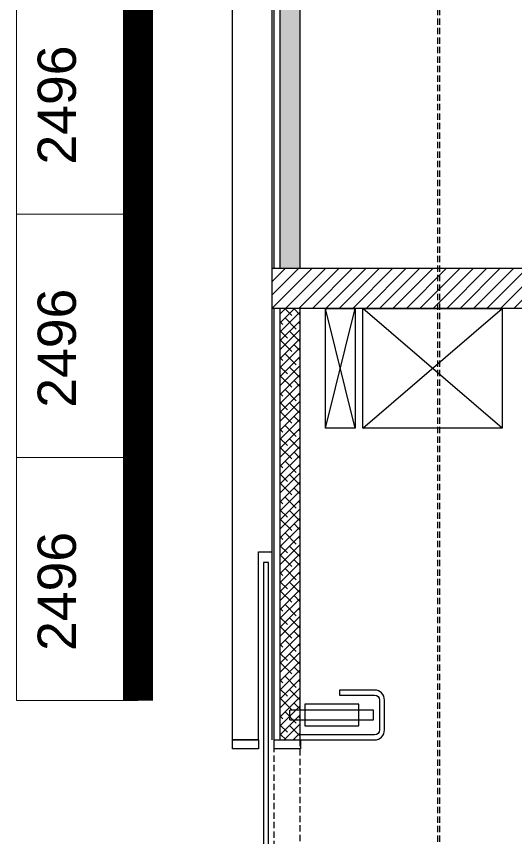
# Model space of a CAD drawing. Header units: millimetres. Extents: x 1478096 to 1808313, y 619971 to 762366.
# Drawn here: x 1639718 to 1642222, y 704150 to 708267 of the extents above; entities that cross this region are included whole.
import ezdxf

# ---------------------------------------------------------------- set-up
doc = ezdxf.new("R2010")
doc.units = ezdxf.units.MM
doc.header["$LTSCALE"] = 10
doc.linetypes.add('CONTINOUS', pattern=[0])
doc.linetypes.add('HIDDEN2', pattern=[4.7625, 3.175, -1.5875])
for name, color, linetype in [('A-HATCH-BLOQUE', 241, 'Continuous'), ('A-HATCH-DURLOCK', 252, 'Continuous'), ('DC-ARQ-CARPINTERIAS', 7, 'Continuous'), ('DC-ARQ-CHAPA', 7, 'Continuous'), ('DC-ARQ-CORDON', 210, 'Continuous'), ('DC-ARQ-EQUIP. FIJO', 41, 'Continuous'), ('DC-ARQ-MURO BLOQUE', 181, 'Continuous'), ('DC-ARQ-MURO SUPERBOARD', 2, 'Continuous'), ('DC-ARQ-PAINEL DURLOCK RF', 40, 'Continuous'), ('Fondos', 250, 'Continuous')]:
    doc.layers.add(name, color=color, linetype=linetype)
doc.layers.add('BLOQUES', color=7, linetype='Continuous', lineweight=0)
doc.styles.get("Standard").update_dxf_attribs({"font": 'ARIAL.TTF'})
pattern_1 = [(225, (3172020.15, 1376323.114), (22.4506403, -22.4506403), []), (315, (3172020.15, 1376323.114), (67.3519209, -22.4506403), [79.375, -47.625])]

msp = doc.modelspace()

# ---------------------------------------------------------------- hatches: boundary and pattern name
at = {"layer": 'A-HATCH-BLOQUE'}
h = msp.add_hatch(dxfattribs=at)
h.set_pattern_fill('ANSI31', color=256, scale=15, angle=180)
h.set_pattern_definition([(225, (3172020.15, 1376323.114), (33.6759605, -33.6759605), [])])
h.paths.add_polyline_path([(1642286.289, 706802.255), (1642286.289, 707002.255), (1641001.817, 707002.255), (1641001.817, 706802.255)])
h.paths.add_polyline_path([(1648931.484, 706802.259), (1648931.484, 706382.877), (1649131.484, 706382.877), (1649131.484, 707584.271), (1648931.485, 707584.271), (1648931.484, 707002.259), (1648931.484, 707002.259), (1647241.807, 707002.256), (1647241.807, 706802.256)])
h.paths.add_polyline_path([(1645436.289, 706802.255), (1645641.807, 706802.255), (1645641.807, 707002.255), (1645436.289, 707002.255)])
at = {"layer": 'A-HATCH-DURLOCK'}
h = msp.add_hatch(dxfattribs=at)
h.set_pattern_fill('ANSI38', color=256, scale=10, angle=180)
h.set_pattern_definition(pattern_1)
h.paths.add_polyline_path([(1641041.814, 707002.255), (1641141.814, 707002.255), (1641141.815, 734936.986), (1641041.815, 734936.986)])
h = msp.add_hatch(dxfattribs=at)
h.set_pattern_fill('ANSI38', color=256, scale=10, angle=180)
h.set_pattern_definition(pattern_1)
h.paths.add_polyline_path([(1641041.817, 704639.881), (1641141.814, 704639.881), (1641141.814, 706802.255), (1641041.817, 706802.255)])

# ---------------------------------------------------------------- linework, layer by layer
at = {"layer": 'BLOQUES', "color": 250}
for points in [[(1640327.985, 708494.073), (1639718.386, 708494.073), (1639718.386, 707274.873), (1640327.985, 707274.873)], [(1640327.985, 707274.873), (1639718.386, 707274.873), (1639718.386, 706055.674), (1640327.985, 706055.674)], [(1640327.985, 706055.674), (1639718.386, 706055.674), (1639718.386, 704836.474), (1640327.985, 704836.474)]]:
    msp.add_lwpolyline(points, close=True, dxfattribs=at)
at = {"layer": 'DC-ARQ-CARPINTERIAS'}
for p, q in [((1640932.631, 704639.881), (1640932.631, 705582.548)), ((1640932.631, 705582.548), (1641001.817, 705582.548)), ((1641510.213, 704789.421), (1641090.213, 704789.421)), ((1641090.216, 704739.421), (1641090.216, 704789.421)), ((1641435.213, 704819.421), (1641165.213, 704819.421)), ((1641165.213, 704819.421), (1641165.213, 704709.421)), ((1641435.213, 704709.421), (1641435.213, 704819.421)), ((1641510.213, 704739.421), (1641510.213, 704789.421)), ((1641090.213, 704739.421), (1641510.213, 704739.421)), ((1641165.213, 704709.421), (1641435.213, 704709.421))]:
    msp.add_line(p, q, dxfattribs=at)
for points in [[(1640983.015, 705528.603), (1640958.015, 705528.603), (1640958.015, 703878.603), (1640983.015, 703878.603)], [(1640932.631, 704595.36), (1640801.927, 704595.36), (1640801.927, 704639.881), (1640932.631, 704639.881)], [(1641142.521, 704595.36), (1641011.817, 704595.36), (1641011.817, 704639.881), (1641142.521, 704639.881)]]:
    msp.add_lwpolyline(points, close=True, dxfattribs=at)
msp.add_lwpolyline([(1641339.472, 704864.421), (1641514.472, 704864.421, -0.41421356), (1641539.472, 704839.421), (1641539.472, 704689.421, -0.41421356), (1641514.472, 704664.421), (1641139.472, 704664.421), (1641139.472, 704639.421), (1641514.472, 704639.421, 0.41421356), (1641564.472, 704689.421), (1641564.472, 704839.421, 0.41421356), (1641514.472, 704889.421), (1641339.472, 704889.421)], format="xyb", close=True, dxfattribs=at)
at = {"layer": 'DC-ARQ-CARPINTERIAS', "linetype": 'HIDDEN2'}
msp.add_lwpolyline([(1641139.472, 703053.603), (1641011.817, 703053.603), (1641011.817, 704639.881), (1641139.472, 704639.881)], close=True, dxfattribs=at)
at = {"layer": 'DC-ARQ-CHAPA'}
for p, q in [((1641011.817, 707002.255), (1641011.817, 734936.985)), ((1641041.817, 707002.255), (1641041.817, 734936.985)), ((1641011.817, 704639.881), (1641011.817, 706802.255)), ((1641041.817, 704639.881), (1641041.817, 706802.255)), ((1641011.817, 704639.881), (1641041.817, 704639.881))]:
    msp.add_line(p, q, dxfattribs=at)
at = {"layer": 'DC-ARQ-CORDON'}
for p, q in [((1641001.817, 704639.881), (1641001.817, 734936.985)), ((1640801.927, 704639.881), (1640801.836, 732286.985)), ((1640932.631, 704639.881), (1640801.927, 704639.881))]:
    msp.add_line(p, q, dxfattribs=at)
at = {"layer": 'DC-ARQ-EQUIP. FIJO'}
for p, q in [((1641268.192, 706202.251), (1641418.192, 706802.251)), ((1641418.192, 706202.251), (1641268.192, 706802.251)), ((1641455.326, 706202.251), (1642155.326, 706802.251)), ((1642155.326, 706202.251), (1641455.326, 706802.251))]:
    msp.add_line(p, q, dxfattribs=at)
for points in [[(1641268.192, 706202.251), (1641268.192, 706802.251), (1641418.192, 706802.251), (1641418.192, 706202.251)], [(1641455.326, 706202.251), (1641455.326, 706802.251), (1642155.326, 706802.251), (1642155.326, 706202.251)]]:
    msp.add_lwpolyline(points, close=True, dxfattribs=at)
at = {"layer": 'DC-ARQ-MURO BLOQUE'}
for p, q in [((1642286.289, 707002.255), (1641001.817, 707002.255)), ((1642286.289, 706802.255), (1641001.817, 706802.255))]:
    msp.add_line(p, q, dxfattribs=at)
at = {"layer": 'DC-ARQ-MURO SUPERBOARD', "linetype": 'HIDDEN2'}
for p, q in [((1641831.816, 674744.562), (1641831.809, 735136.985)), ((1641841.816, 674744.562), (1641841.809, 735136.985))]:
    msp.add_line(p, q, dxfattribs=at)
at = {"layer": 'DC-ARQ-PAINEL DURLOCK RF'}
for p, q in [((1641041.814, 707002.255), (1641041.815, 734936.986)), ((1641141.814, 707002.255), (1641141.815, 734936.986)), ((1641141.814, 707002.255), (1641041.814, 707002.255)), ((1641041.814, 704639.881), (1641041.814, 706802.255)), ((1641141.814, 704639.881), (1641141.814, 706802.255)), ((1641041.814, 704639.881), (1641141.814, 704639.881))]:
    msp.add_line(p, q, dxfattribs=at)
at = {"layer": 'Fondos', "color": 250, "linetype": 'CONTINOUS', "ltscale": 0.1, "const_width": 150}
msp.add_lwpolyline([(1640327.985, 725562.873), (1640327.985, 704836.474)], dxfattribs=at)

# ---------------------------------------------------------------- texts
at = {"layer": 'BLOQUES', "color": 250}
for p in [(1640016.848, 707524.017, 0), (1640016.848, 706304.817, 0), (1640016.848, 705085.617, 0)]:
    msp.add_attdef('2496', p, '2496', height=192, rotation=90, dxfattribs=at)

doc.saveas('drawing.dxf')
